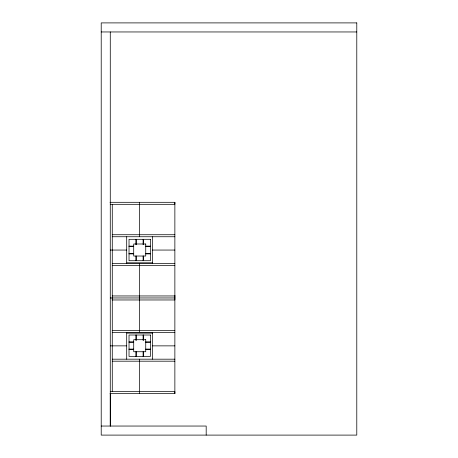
<?xml version="1.0" encoding="UTF-8"?>
<svg xmlns="http://www.w3.org/2000/svg" width="458" height="458" viewBox="0 0 458 458"><rect width="100%" height="100%" fill="white"/><g stroke="black" fill="none" stroke-linecap="round" stroke-linejoin="round"><path stroke-width="0.69" d="M110.275 393.611L110.275 426.043L110.275 31.957M112.279 297.963L112.279 299.967L174.864 299.967L174.864 295.33M110.017 393.611L174.864 393.611L174.864 391.607L110.275 391.607M110.017 202.31L174.864 202.31L174.864 204.32L110.275 204.32M101.212 31.957L356.788 31.957M112.279 234.731L174.864 234.731M112.279 236.74L174.864 236.74M129.024 246.129L133.707 246.129M145.741 246.129L150.419 246.129M129.024 246.633L133.707 246.633M145.741 246.633L150.419 246.633M110.275 250.057L126.694 250.057M152.491 250.057L174.864 250.057M129.024 253.389L133.707 253.389M145.741 253.389L150.419 253.389M129.024 253.887L133.707 253.887M145.741 253.887L150.419 253.887M126.952 262.8L152.508 262.8M112.279 263.373L174.864 263.373M112.279 265.382L174.864 265.382M112.279 295.954L174.864 295.954M110.275 297.963L174.864 297.963M112.279 330.539L174.864 330.539M112.279 332.548L174.864 332.548M126.952 333.121L152.508 333.121M129.024 341.834L133.707 341.834M145.741 341.834L150.419 341.834M129.024 342.338L133.707 342.338M145.741 342.338L150.419 342.338M110.275 345.864L126.694 345.864M152.491 345.864L174.864 345.864M129.024 349.093L133.707 349.093M145.741 349.093L150.419 349.093M129.024 349.591L133.707 349.591M145.741 349.591L150.419 349.591M112.279 359.186L174.864 359.186M112.279 361.19L174.864 361.19M101.212 426.043L206.186 426.043L206.186 435.1M174.864 202.31L174.864 393.611M152.491 236.74L152.491 263.373M152.491 332.548L152.491 359.186M143.606 239.311L143.606 244.664M143.606 256.028L143.606 260.705M143.606 335.016L143.606 340.363M143.606 351.733L143.606 356.41M143.102 239.311L143.102 244.664M143.102 256.028L143.102 260.705M143.102 335.016L143.102 340.363M143.102 351.733L143.102 356.41M139.593 202.31L139.593 236.74M139.593 263.373L139.593 332.548M139.593 359.186L139.593 393.611M136.347 239.311L136.347 244.664M136.347 256.028L136.347 260.705M136.347 335.016L136.347 340.363M136.347 351.733L136.347 356.41M135.843 239.311L135.843 244.664M135.843 256.028L135.843 260.705M135.843 335.016L135.843 340.363M135.843 351.733L135.843 356.41M126.694 236.74L126.694 263.373M126.694 332.548L126.694 359.186M112.279 204.32L112.279 391.607M356.788 22.9L101.212 22.9L101.212 435.1L356.788 435.1L356.788 22.9M150.419 239.311L129.024 239.311L129.024 260.705L150.419 260.705L150.419 239.311M145.741 243.994L133.707 243.994L133.707 256.028L145.741 256.028L145.741 243.994M150.419 335.016L129.024 335.016L129.024 356.41L150.419 356.41L150.419 335.016M145.741 339.699L133.707 339.699L133.707 351.733L145.741 351.733L145.741 339.699"/></g></svg>
